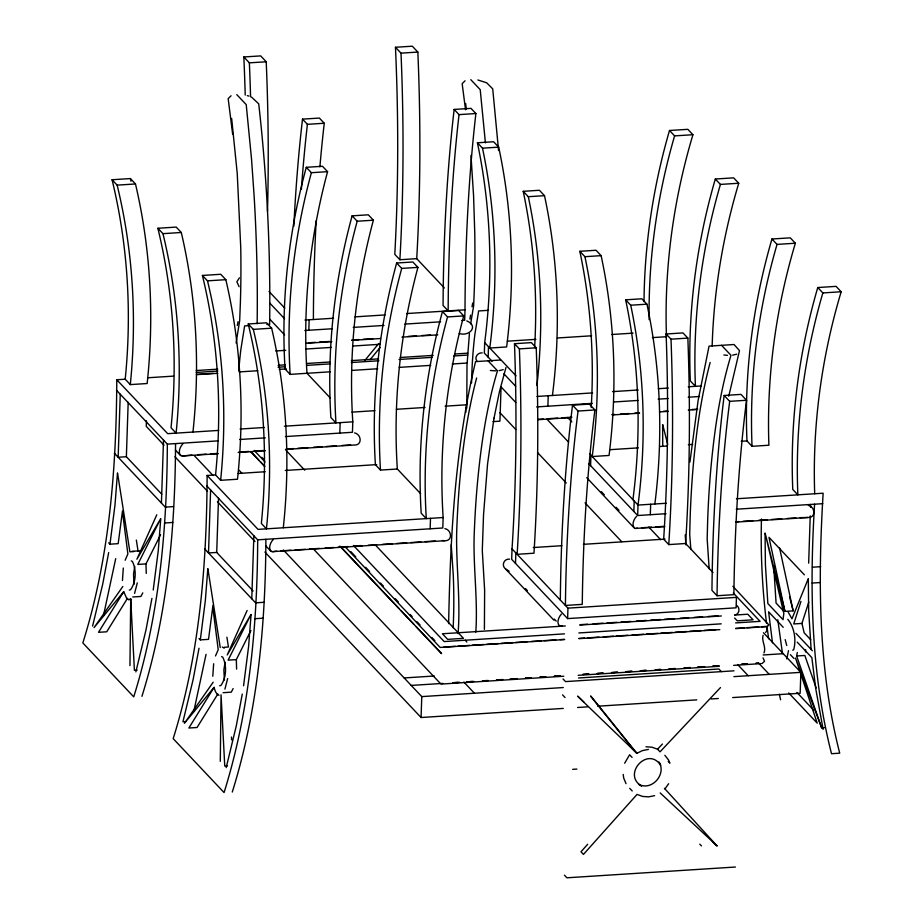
<?xml version="1.0" encoding="UTF-8"?>
<svg xmlns="http://www.w3.org/2000/svg" width="924" height="924" viewBox="0 0 924 924"><rect width="100%" height="100%" fill="white"/><g stroke="black" fill="none" stroke-linecap="round" stroke-linejoin="round"><path stroke-width="1.39" d="M129.949 665.626L130.711 599.099L128.667 599.607L126.738 598.475L123.712 591.683L94.052 627.604L122.834 586.486M220.293 761.33L221.055 694.802L224.751 766.054L227.489 765.881M761.457 519.045C760.521 553.869 762.288 588.75 766.55 623.319M736.405 498.775L823.134 493.22C817.959 580.029 817.983 668.387 839.72 753.176L831.519 753.707C810.764 672.314 809.528 587.583 814.575 504.204M122.453 580.549L123.308 568.052M146.269 573.411L145.98 563.906L160.568 534.765M212.797 676.253L213.652 663.755M236.602 669.115L236.325 659.62L250.912 630.48M475.802 632.178C477.962 600.219 473.273 568.352 474.139 536.463A355.509 101.051 86.3 0 1 477.315 484.43C480.861 446.107 486.301 407.727 497.482 370.801L488.057 360.822M484.395 629.36L484.638 590.263L482.293 550.485L483.541 514.703L487.56 463.964L494.017 418.075M116.436 390.205L167.336 444.121C166.99 529.325 159.24 615.199 133.737 696.858L82.837 642.942C109.529 557.934 116.366 468.376 116.782 379.752L125.202 379.21L130.296 384.603L147.147 383.529A646.13 586.047 -43.3 0 0 135.482 183.957L130.388 178.563L112.07 179.741A644.398 584.476 -43.3 0 1 125.202 379.21M120.259 394.248L118.168 457.253L126.369 456.722L161.769 494.224M126.369 456.722L128.182 402.321M146.442 420.79L146.258 426.368L164.045 445.218M161.423 503.083L163.513 440.078M141.938 696.326C167.452 614.679 175.19 528.794 175.548 443.601M206.78 485.909L257.68 539.835C257.334 625.028 249.584 710.903 224.07 792.561L173.181 738.646C199.873 653.649 206.71 564.09 207.126 475.456L215.546 474.924L220.64 480.307L237.491 479.233A646.13 586.047 -43.3 0 0 225.826 279.672L220.732 274.278L202.414 275.444A644.398 584.476 -43.3 0 1 215.546 474.924M210.603 489.963L208.512 552.956L216.713 552.437L253.095 590.979M216.713 552.437L218.526 498.024M251.767 598.787L253.857 535.793M232.282 792.041C257.796 710.383 265.535 624.497 265.881 539.304M308.824 330.249L309.17 319.796M339.813 433.09L340.159 422.638M352.102 215.846L357.195 221.229A645.16 585.169 -43.3 0 0 335.943 422.903L330.861 417.509A645.16 585.169 -43.3 0 1 352.102 215.846L368.295 214.807L373.388 220.201A642.85 583.079 -43.3 0 0 352.795 421.829L352.448 432.282L285.389 436.567M563.236 708.419L421.078 717.509L421.771 696.604L283.368 549.988M430.157 528.794L430.503 518.341M442.446 311.55L447.539 316.944A645.16 585.169 -43.3 0 0 426.287 518.618L421.194 513.224A645.16 585.169 -43.3 0 1 442.446 311.55L458.639 310.51L463.733 315.904A642.85 583.079 -43.3 0 0 443.139 517.532L442.792 527.985L257.68 539.835M442.792 683.414L411.203 685.412M448.625 623.642C450.346 535.862 455.082 447.32 475.548 361.619L500.554 360.014M454.146 109.436L459.032 114.622A642.85 182.721 86.3 0 0 448.163 310.903L443.081 305.509A645.16 183.379 86.3 0 1 454.146 109.436L470.986 108.362L475.883 113.548A642.85 182.721 86.3 0 0 465.015 309.817L464.668 320.281L461.792 320.466M477.408 142.781L482.501 148.175A642.85 583.079 -43.3 0 1 489.778 348.025L506.629 346.95A645.16 585.169 -43.3 0 0 498.694 147.147L493.612 141.753L477.408 142.781A642.85 583.079 -43.3 0 1 484.684 342.631L484.338 353.084L492.088 361.296M488.161 357.126L488.507 346.673M501.074 386.763L499.93 421.171L492.977 421.61M512.035 548.902L511.688 559.355L567.613 618.595L736.093 607.819L736.44 597.366L567.96 608.142L512.035 548.902A642.85 182.721 86.3 0 0 514.483 343.705L531.335 342.619L536.22 347.805A645.16 183.379 86.3 0 1 533.968 553.21L517.128 554.296A645.16 183.379 86.3 0 0 519.38 348.879L514.483 343.705M515.5 563.397L515.846 552.945M547.874 406.202L548.221 395.749M567.613 618.595L567.96 608.142M590.586 465.65L590.933 455.186M633.852 511.48L634.199 501.027M666.054 513.709L637.676 515.523L638.022 505.07A642.85 583.079 -43.3 0 0 630.734 305.22L625.652 299.826L641.845 298.787L646.939 304.181A645.16 585.169 -43.3 0 1 654.862 503.984M650.311 514.714L650.658 504.261M755.89 663.351L758.696 663.178L755.82 663.386M763.432 632.709L800.854 672.349L800.161 693.266L732.674 697.574M808.662 563.155L810.233 515.904M810.521 507.322L810.614 504.458M805.532 651.951L805.636 649.584M458.061 633.621C460.741 599.711 455.959 565.858 456.675 532.005A355.509 101.051 86.3 0 1 459.84 479.983C462.993 445.645 467.787 411.342 476.645 377.974M117.464 473.123L115.003 504.897L109.968 544.178L118.18 543.659L122.476 510.995M160.73 518.953L158.258 550.739L153.234 590.009M207.808 568.826L205.336 600.612L200.312 639.882L208.524 639.362L212.959 605.382M251.062 614.668L248.602 646.442L243.578 685.724M466.874 642.064L465.246 640.216M689.951 462.023L698.117 400.45L709.054 346.13L734.06 344.525L739.489 350.612L728.747 396.257M469.415 333.679L466.99 365.361L466.782 408.131M236.082 342.977L239.674 320.663L240.379 302.864A355.509 101.051 86.3 0 0 240.76 247.886L237.225 173.238L231.647 118.422M470.639 323.874L473.666 305.694L474.37 287.895A355.509 101.051 86.3 0 0 474.763 232.917L473.562 195.576L470.974 155.428M469.923 319.092L470.547 315.13M108.674 552.552L102.703 584.199L92.596 626.056M115.708 558.627L103.569 615.176M151.929 598.382L145.969 630.029L135.863 671.887M199.018 648.255L193.047 679.914L182.94 721.76L185.678 721.586M206.052 654.331L193.913 710.879M242.273 694.086L236.313 725.744L226.207 767.601M237.306 325.491L237.999 321.737M472.002 306.768L472.695 303.003M493.901 418.734L499.48 391.522L505.994 367.44M824.393 727.685L821.655 727.858L796.627 655.994L797.32 652.471M134.731 566.447L133.53 574.162L134.049 584.326M137.295 582.882L134.581 593.393M225.075 662.15L223.874 669.865L224.393 680.029M227.639 678.586L224.925 689.096M786.786 658.916L788.507 650.635M763.998 652.945C766.458 646.927 761.307 641.233 763.085 635.296M710.152 362.485C701.293 395.853 696.5 430.157 693.358 464.495A355.509 101.051 86.3 0 0 690.182 516.516L689.708 534.569L690.863 549.422M800.958 601.42L793.728 623.954L801.94 623.423L808.766 602.148M125.144 560.256L127.87 553.95L122.73 513.594M215.488 655.959L218.214 649.653L213.074 609.309M624.647 763.236L629.602 754.769L632.085 757.403M808.2 578.886L791.96 618.814L788.184 612.081M156.791 514.784L136.891 559.239L160.603 518.826L137.768 564.437L145.98 563.906M247.124 610.487L227.235 654.954L250.947 614.529L228.113 660.14L236.325 659.62M142.793 592.861L140.933 596.454L132.733 596.973M233.137 688.576L231.277 692.157L223.077 692.688M123.712 591.683L98.51 632.316L106.722 631.797L127.477 598.325M219.011 695.322L217.082 694.178L215.384 691.475L214.056 687.387L188.854 728.02L197.055 727.5L217.821 694.039M213.178 682.201L184.396 723.307L214.056 687.387M664.968 788.865L668.641 783.714M364.922 360.36L378.586 343.705M370.131 359.655L380.157 347.436M587.676 844.282L580.988 851.778L583.46 854.411L637.029 794.421L642.619 796.43L648.625 796.858L654.608 795.668M182.813 443.901C180.007 446.754 177.327 453.199 181.37 455.982L218.168 453.73M273.158 539.616C270.351 542.469 267.671 548.902 271.714 551.686L444.513 540.736C452.876 541.337 451.917 530.006 444.906 528.62M636.521 516.366C633.702 519.219 631.023 525.664 635.077 528.436L664.749 526.645M561.434 614.114C558.616 616.966 555.948 623.411 559.99 626.195L562.173 625.825M645.957 746.777L651.951 747.193L657.553 749.214L662.427 744.028M720.489 687.572L660.036 751.836L657.553 749.214M239.408 277.835L236.856 281.797L239.12 286.706M765.592 632.455L767.174 630.445L766.816 627.766M231.058 95.773L228.17 98.66L232.686 134.43M465.049 80.804L462.162 83.691L465.534 109.748M734.788 615.014C739.477 614.31 740.32 608.177 736.821 605.474M182.421 456.017L191.973 455.07M272.765 551.732L276.703 551.131M636.116 528.482L637.248 528.066M503.21 369.669L499.11 370.639M736.717 354.181L732.616 355.151M762.046 663.524L764.552 661.284L763.028 657.865M792.688 650.138L793.647 649.838C796.453 640.055 794.374 627.13 787.779 619.311M129.314 590.066L130.55 589.755C136.14 582.005 136.59 570.062 132.455 561.549L131.289 560.856M219.658 685.77L220.894 685.458C226.484 677.719 226.934 665.765 222.8 657.253L221.633 656.571M648.44 749.399L642.446 750.588L636.867 753.314L578.077 696.684M360.995 545.576L353.857 545.968M482.201 352.887C477.847 352.391 474.035 357.288 476.899 361.099M736.312 522.072L807.865 517.498C816.227 518.098 815.28 506.756 808.269 505.37M509.551 559.147C504.03 558.454 501.051 565.534 505.52 568.918L553.95 620.223M245.218 95.068A644.398 183.16 86.3 0 0 243.832 56.976L260.683 55.902L266.216 61.769A646.13 183.657 86.3 0 1 267.486 211.273M416.724 258.662L399.873 259.748L394.791 254.354A644.398 183.16 86.3 0 0 395.46 47.274L412.312 46.2L417.844 52.067A646.13 183.657 86.3 0 1 416.724 258.662L444.398 287.976M243.832 56.976L249.365 62.844L266.216 61.769M395.46 47.274L401.004 53.142L417.844 52.067M293.82 226.264A645.16 183.379 86.3 0 1 302.506 119.138L319.358 118.064L324.255 123.25A642.85 182.721 86.3 0 0 319.9 166.828M302.506 119.138L307.403 124.324L324.255 123.25M459.032 114.622L475.883 113.548M644.016 301.605A646.13 586.047 -43.3 0 1 669.507 130.492L687.837 129.325L692.931 134.719A644.398 584.476 -43.3 0 0 666.47 336.717L652.425 337.618M482.501 148.175L498.694 147.147M669.507 130.492L674.601 135.886L692.931 134.719M330.411 371.783L290.136 374.382L285.042 368.988A645.16 585.169 -43.3 0 1 306.294 167.313L322.488 166.274L327.581 171.668A642.85 583.079 -43.3 0 0 306.987 373.296M112.07 179.741L117.152 185.135L135.482 183.957M306.294 167.313L311.388 172.707L327.581 171.668M534.615 347.563A642.85 583.079 -43.3 0 0 523.215 191.314L539.42 190.275L544.502 195.669A645.16 585.169 -43.3 0 1 552.437 395.472M715.315 179.025L720.408 184.419A646.13 586.047 -43.3 0 0 695.426 386.324L690.332 380.931A646.13 586.047 -43.3 0 1 715.315 179.025L733.644 177.847L738.738 183.241A644.398 584.476 -43.3 0 0 712.161 345.969M523.215 191.314L528.309 196.708L544.502 195.669M720.408 184.419L738.738 183.241M157.877 228.263L162.959 233.657A644.398 584.476 -43.3 0 1 176.103 433.137L171.021 427.743A644.398 584.476 -43.3 0 0 157.877 228.263L176.195 227.096L181.289 232.49A646.13 586.047 -43.3 0 1 192.954 432.051M162.959 233.657L181.289 232.49M357.195 221.229L373.388 220.201M396.639 263.017L412.832 261.989L417.925 267.382A642.85 583.079 -43.3 0 0 397.332 469.011L380.48 470.085L375.387 464.691A645.16 585.169 -43.3 0 1 396.639 263.017L401.721 268.41A645.16 585.169 -43.3 0 0 380.48 470.085M579.845 251.305L596.038 250.265L601.131 255.659A645.16 585.169 -43.3 0 1 609.055 455.463L592.215 456.537A642.85 583.079 -43.3 0 0 584.927 256.687L579.845 251.305A642.85 583.079 -43.3 0 1 591.233 407.553M746.962 440.921A646.13 586.047 -43.3 0 1 771.944 239.004L790.263 237.838L795.356 243.231A644.398 584.476 -43.3 0 0 768.895 445.229L752.044 446.315L746.962 440.921L741.244 441.291M202.414 275.444L207.496 280.838L225.826 279.672M401.721 268.41L417.925 267.382M584.927 256.687L601.131 255.659M771.944 239.004L777.038 244.398L795.356 243.231M304.955 320.062L333.518 318.237M355.001 316.863L385.065 314.934M406.548 313.559L465.015 309.817M248.221 323.978L253.303 329.371A644.398 584.476 -43.3 0 1 266.447 528.84L261.353 523.446A644.398 584.476 -43.3 0 0 248.221 323.978L266.539 322.799L271.633 328.193A646.13 586.047 -43.3 0 1 283.298 527.766M817.752 287.537L822.845 292.931A646.13 586.047 -43.3 0 0 797.862 494.837L792.769 489.443A646.13 586.047 -43.3 0 1 817.752 287.537L836.081 286.371L841.163 291.753A644.398 584.476 -43.3 0 0 814.702 493.762M248.799 325.652L244.629 325.918L240.852 349.607A179.429 51.005 86.3 0 0 238.796 370.963M266.863 324.497L269.646 324.324C270.628 250.693 266.978 176.992 258.72 103.823L251.594 97.159M488.357 310.325L478.632 310.949L474.855 334.638A179.429 51.005 86.3 0 0 471.552 382.929M253.303 329.371L271.633 328.193M447.539 316.944L463.733 315.904M630.734 305.22L646.939 304.181M822.845 292.931L841.163 291.753M304.828 330.503L332.19 328.759M353.222 327.408L384.026 325.433M404.77 324.105L440.575 321.818M308.408 342.792L315.431 342.342M319.635 342.076L329.464 341.453M351.928 340.009L358.951 339.558M363.167 339.293L372.996 338.658M408.096 336.417L416.516 335.874M422.129 335.516L430.549 334.985M306.052 343.289L331.82 341.637M351.871 340.355L380.515 338.519M401.998 337.144L437.791 334.858M459.251 333.483C469.3 336.856 479.025 326.091 466.793 320.905M275.745 350.958L285.747 350.323M305.74 349.041L331.462 347.401M352.887 346.026L380.03 344.294M507.334 341.187L535.908 339.351M557.345 337.988L591.649 335.793M611.653 334.511L633.09 333.137M666.112 334.003L682.963 332.917L687.86 338.103A645.16 183.379 86.3 0 1 685.608 543.508L668.757 544.594L663.663 539.2A642.85 182.721 86.3 0 0 666.112 334.003L671.009 339.189A645.16 183.379 86.3 0 1 668.757 544.594M519.38 348.879L536.22 347.805M671.009 339.189L687.86 338.103M196.211 370.547L217.764 369.161M278.101 365.303L285.273 364.841M306.826 363.467L329.81 362M351.363 360.614L378.655 358.87M400.196 357.496L433.241 355.382M454.793 353.996L467.717 353.176M196.246 372.453L217.821 371.067M278.089 367.209L285.412 366.747M306.803 365.373L329.995 363.894M351.316 362.531L378.886 360.764M399.029 359.471L432.097 357.357M453.672 355.983L467.625 355.082M197.528 374.347L213.317 373.331M147.771 377.766L173.493 376.126M196.362 374.659L217.798 373.284M239.235 371.91L257.819 370.732M279.256 369.357L286.405 368.895M351.905 370.409L377.708 368.757M399.214 367.382L430.746 365.361M452.252 363.987L466.585 363.074M536.994 396.465L592.527 392.908M612.531 391.626L638.265 389.986M658.269 388.704L668.271 388.068M688.276 386.786L701.039 385.966M351.952 412.139L374.89 410.672M396.396 409.286L425.063 407.461M445.125 406.179L466.632 404.793M536.648 406.918L592.272 403.361M613.755 401.986L638.091 400.427M658.142 399.145L668.168 398.498M688.218 397.216L699.503 396.5M572.522 405.186L589.362 404.1L594.906 409.967A644.398 183.16 86.3 0 0 582.259 604.365L565.407 605.451A644.398 183.16 86.3 0 1 578.054 411.041L572.522 405.186A646.13 183.657 86.3 0 0 560.325 600.057M724.15 395.484L741.002 394.398L746.534 400.265A644.398 183.16 86.3 0 0 733.887 594.663L717.047 595.749L711.954 590.355A646.13 183.657 86.3 0 1 724.15 395.484L729.683 401.339A644.398 183.16 86.3 0 0 717.047 595.749M218.676 430.411L167.683 433.668L116.782 379.752M240.113 429.036L264.414 427.477M284.419 426.207L352.795 421.829M578.054 411.041L594.906 409.967M729.683 401.339L746.534 400.265M537.676 419.369L543.393 419.011M547.678 418.734L557.669 418.087M561.954 417.821L571.944 417.174M611.919 414.622L614.783 414.437M620.489 414.067L629.082 413.525M634.811 413.155L639.108 412.878M663.455 411.319L667.752 411.053M692.064 409.494L697.689 409.136M537.987 419.692L570.905 417.59M612.404 414.934L639.604 413.19M659.644 411.908L668.225 411.365M688.264 410.083L696.846 409.528M167.336 444.121L218.087 440.875M239.57 439.501L265.338 437.861M197.62 454.712L206.214 454.158M210.51 453.88L217.671 453.43M239.154 452.055L249.168 451.409M254.897 451.039L263.49 450.496M286.348 449.029L293.486 448.579M297.771 448.302L307.773 447.655M313.479 447.297L322.049 446.742M326.334 446.477L336.324 445.83M342.03 445.472L350.6 444.918M238.219 452.448L265.431 450.716M285.481 449.434L354.169 445.033C362.531 445.634 361.573 434.303 354.573 432.917M238.115 473.481L265.269 471.737M285.273 470.455L376.749 464.61M609.759 449.699L638.345 447.874M659.782 446.5L666.932 446.038M688.368 444.663L692.654 444.398M173.458 506.606L165.246 507.126L114.345 453.21M164.541 522.996L172.753 522.476M443.139 517.532L258.027 529.383L207.126 475.456M666.377 503.257L638.022 505.07L589.662 453.846M736.232 509.216L822.787 503.672M131.936 551.316L140.148 550.796M133.992 551.57L129.891 551.824L117.579 473.25M280.919 550.866L290.829 550.23M295.126 549.953L305.151 549.318M309.448 549.041L319.473 548.394M325.19 548.036L333.783 547.482M338.08 547.204L348.105 546.569M353.834 546.199L362.416 545.657M368.133 545.287L376.692 544.733M382.409 544.375L392.4 543.728M396.685 543.462L406.676 542.815M410.961 542.55L420.951 541.903M425.236 541.637L435.239 540.99M641.533 527.789L651.536 527.154M655.821 526.876L664.379 526.333M735.816 521.76L738.68 521.575M742.977 521.309L753.002 520.662M758.731 520.293L767.324 519.75M771.621 519.473L781.646 518.826M787.364 518.468L795.911 517.914M800.115 517.648L807.865 517.498M533.264 547.539L561.908 545.703M583.391 544.328L665.014 539.108M128.667 599.607L131.404 599.433M263.79 602.309L255.59 602.829L204.689 548.914M812.485 567.209L820.697 566.678M254.885 618.71L263.097 618.179M812.138 583.056L820.339 582.524M224.336 647.274L228.447 647.008L226.9 637.19M765.049 533.183L765.419 564.772L767.856 603.58L783.032 619.658L783.829 613.467L765.176 533.31L784.961 611.399L793.162 610.88L779.613 548.001M580.422 624.647L587.445 624.208M593.058 623.839L602.887 623.215M607.091 622.949L616.92 622.314M621.136 622.048L630.965 621.413M636.578 621.055L646.407 620.431M650.623 620.166L660.452 619.53M664.656 619.265L674.485 618.63M680.099 618.271L688.53 617.74M694.143 617.382L702.563 616.839M708.188 616.481L718.017 615.846M565.315 625.964L442.4 633.76L447.678 639.362L463.478 638.345L375.029 544.652M579.602 625.051L721.367 615.973M734.846 615.049L747.77 614.229L753.048 619.819L737.26 620.836L734.615 618.041M564.483 633.864L444.178 641.568L353.43 545.426M578.863 632.952L721.251 623.839M735.631 622.915L760.082 621.355L733.321 593.012M443.924 647.054L455.266 646.326M458.096 646.153L469.484 645.426M472.36 645.241L483.876 644.502M486.752 644.317L498.267 643.578M501.143 643.393L512.658 642.654M515.534 642.469L527.05 641.741M531.358 641.464L541.429 640.817M544.317 640.632L555.821 639.893M560.14 639.616L564.46 639.339M578.851 638.426L584.603 638.057M587.479 637.872L598.995 637.133M603.314 636.855L613.386 636.209M616.262 636.024L627.777 635.296M632.085 635.019L643.601 634.28M646.477 634.095L657.992 633.356M660.868 633.171L672.383 632.443M675.259 632.259L686.775 631.519M689.651 631.335L701.154 630.595M704.042 630.411L715.546 629.671M735.7 628.389L744.328 627.835M747.204 627.65L758.72 626.911M761.595 626.726L765.915 626.46M564.645 639.558L440.147 647.435L345.114 546.777M579.013 638.646L719.819 629.637M735.631 628.62L767.232 626.599L768.826 624.89L732.871 586.301M137.145 670.166L134.407 670.35L130.711 599.099M404.158 677.939L434.315 676.01M763.132 654.977L783.24 653.684M796.627 655.994L804.839 655.462L816.169 688.01M458.235 682.397L452.621 682.755L459.644 682.328M472.453 681.485L466.724 681.854L473.92 681.415M486.786 680.572L482.49 680.849L488.299 680.503M496.823 679.925L502.552 679.556M511.157 679.013L516.886 678.643M525.49 678.089L531.219 677.731M539.824 677.176L545.553 676.807M554.157 676.264L559.886 675.894M582.825 674.428L588.553 674.058M597.158 673.504L602.898 673.146M611.492 672.591L617.232 672.222M625.825 671.679L631.566 671.309M640.159 670.755L645.899 670.385M655.924 669.75L660.233 669.473M668.826 668.918L674.566 668.56M684.592 667.913L690.332 667.544M697.493 667.093L704.666 666.631M713.259 666.077L718.999 665.719M741.845 664.252L747.458 663.894M496.927 679.949L502.679 679.579M509.875 679.117L517.07 678.655M525.698 678.101L531.45 677.742M540.078 677.188L545.83 676.818M554.458 676.264L560.21 675.894M583.229 674.428L588.981 674.058M597.609 673.504L603.36 673.134M611.988 672.58L617.74 672.222M626.368 671.667L632.131 671.298M640.759 670.743L646.511 670.374M655.139 669.819L660.891 669.461M669.519 668.907L675.271 668.537M683.899 667.983L689.651 667.613M698.29 667.059L704.042 666.701M712.67 666.146L718.422 665.777M741.429 664.298L747.181 663.94M441.66 684.049L563.755 676.241M578.147 675.317L719.23 666.296M733.621 665.372L760.972 663.628M578.539 677.985L718.884 668.999L721.367 671.633M734.003 670.824L565.523 681.6L563.039 678.967M421.771 696.604L563.293 687.548M733.864 676.634L800.854 672.349M577.592 707.495L587.641 706.86M597.701 706.213L696.777 699.872M711.134 698.96L718.318 698.498M572.684 769.346L576.888 769.08M735.389 867.024L566.909 877.8L564.437 875.178M495.749 370.859L490.367 370.489M727.465 355.336L723.873 355.001M442.377 540.54L444.513 540.736M477.893 79.984L486.682 82.802L492.723 88.854L498.567 150.531M247.32 95.634L248.891 96.073M509.147 571.263L505.52 568.918M222.28 647.019L224.209 648.163M794.028 658.523L790.401 654.689M712.439 841.279L717.024 845.864L660.186 792.942M577.662 696.038L583.852 702.009M632.328 748.706L636.867 753.314L590.713 695.876M470.79 79.672L480.214 89.651L485.412 142.839M721.563 345.333L730.988 355.313C719.808 392.238 714.368 430.619 710.822 468.942A355.509 101.051 86.3 0 0 707.645 520.974L707.172 539.015L709.17 568.826M804.377 574.832L768.987 537.352L784.961 611.399M783.656 611.087L776.068 603.049L773.688 565.684M810.787 639.835L804.157 632.801L801.94 623.423M795.945 633.333L812.392 650.75M783.229 627.315L768.606 611.815L772.487 642.838M797.227 642.145L811.861 657.645L815.742 688.669L823.122 729.406M567.648 417.498L571.794 421.887M685.319 543.208L712.993 572.522M484.684 342.631L516.031 375.837M503.892 373.793L515.684 386.301M546.835 419.103L568.618 442.18M588.68 463.629L637.676 515.523M648.81 527.13L660.695 539.72M236.798 94.641L246.223 104.62L251.536 159.217L254.135 196.142A511.434 145.368 86.3 0 1 257.149 323.723M796.927 692.434L813.628 710.129M601.328 491.626L604.273 494.744M616.077 507.253L619.022 510.371M501.039 386.879L515.788 402.506M586.752 477.685L634.199 527.951M788.715 692.954L817.209 723.146L795.506 658.05L821.655 727.858M758.696 663.178L769.265 674.37M499.907 412.682L515.742 429.464M537.525 452.529L566.239 482.952M585.054 502.875L621.679 541.683M737.629 664.518L748.197 675.721M269 291.43L284.811 308.177M269.75 303.06L284.5 318.676M525.479 588.576L527.408 590.609M554.308 619.115L556.225 621.147M269.843 319.254L284.592 334.881M306.699 372.996L330.295 397.99M397.043 468.699L420.639 493.705M668.214 761.376L669.865 763.132L668.549 759.978L664.841 755.301M562.566 694.883L565.049 697.516M699.803 844.178L701.455 845.934M629.729 788.334L632.212 790.956M285.932 450.254L304.735 470.177M261.827 457.334L263.802 459.424M350.82 551.605L355.763 556.849M365.65 567.324L369.6 571.506M380.48 583.032L383.448 586.174M395.31 598.74L398.279 601.894M410.141 614.46L412.116 616.551M417.059 621.794L420.027 624.936M431.889 637.502L434.858 640.644M254.146 450.404L265.026 461.931M250.843 451.547L258.755 459.933M260.73 462.023L264.68 466.216M340.817 546.869L399.156 608.673M401.132 610.776L413.987 624.393M415.973 626.484L441.591 653.626L339.836 546.107M250.843 451.824L264.68 466.493M463.848 682.039L474.428 693.231M239.131 470.293L242.088 473.434M313.282 548.856L440.702 683.841M194.271 455.59L213.074 475.514M175.329 450.011L180.492 455.486M265.673 545.714L270.836 551.189M174.925 456.745L207.542 491.302M217.429 501.778L255.001 541.568M264.888 552.044L421.078 717.509M108.697 542.827L109.968 544.178M199.041 638.542L200.312 639.882M664.425 788.345L717.024 845.864M590.898 696.557L634.384 750.692M659.551 763.051L660.637 765.176C647.759 745.726 621.84 774.566 641.568 786.001L638.6 784.291C651.663 791.383 666.77 774.347 659.008 761.988M626.033 783.656L623.7 778.077L623.203 774.416M785.192 639.639L786.74 645.506M789.627 596.939L793.162 610.88M662.739 424.786L667.694 444.317M779.348 694.294L780.618 699.78M782.489 653.511L777.777 619.773M207.923 568.953L220.235 647.539M136.336 540.078L138.103 551.305M766.932 626.137L768.664 638.796M465.638 103.453L466.297 108.997M811.122 649.41L808.673 610.614L808.315 579.013M685.215 534.95L685.954 544.871M451.235 544.802L453.245 574.601A179.429 51.005 86.3 0 1 453.153 627.719M231.474 737.029L231.624 739.881M465.731 407.345L465.892 412.323M662.751 446.223L662.624 424.659M207.496 280.838A644.398 584.476 -43.3 0 1 220.64 480.307M625.652 299.826A642.85 583.079 -43.3 0 1 632.928 499.676M752.044 446.315A646.13 586.047 -43.3 0 1 777.038 244.398M290.136 374.382A645.16 585.169 -43.3 0 1 311.388 172.707M117.152 185.135A644.398 584.476 -43.3 0 1 130.296 384.603M130.388 178.563A646.13 586.047 -43.3 0 1 131.012 181.243M528.309 196.708A642.85 583.079 -43.3 0 1 536.948 385.308M649.122 319.623A646.13 586.047 -43.3 0 1 674.601 135.886M301.363 189.397A642.85 182.721 86.3 0 1 307.403 124.324M313.386 319.519A642.85 182.721 86.3 0 1 316.158 220.871M249.365 62.844A646.13 183.657 86.3 0 1 250.566 96.812M401.004 53.142A646.13 183.657 86.3 0 1 399.873 259.748"/></g></svg>
